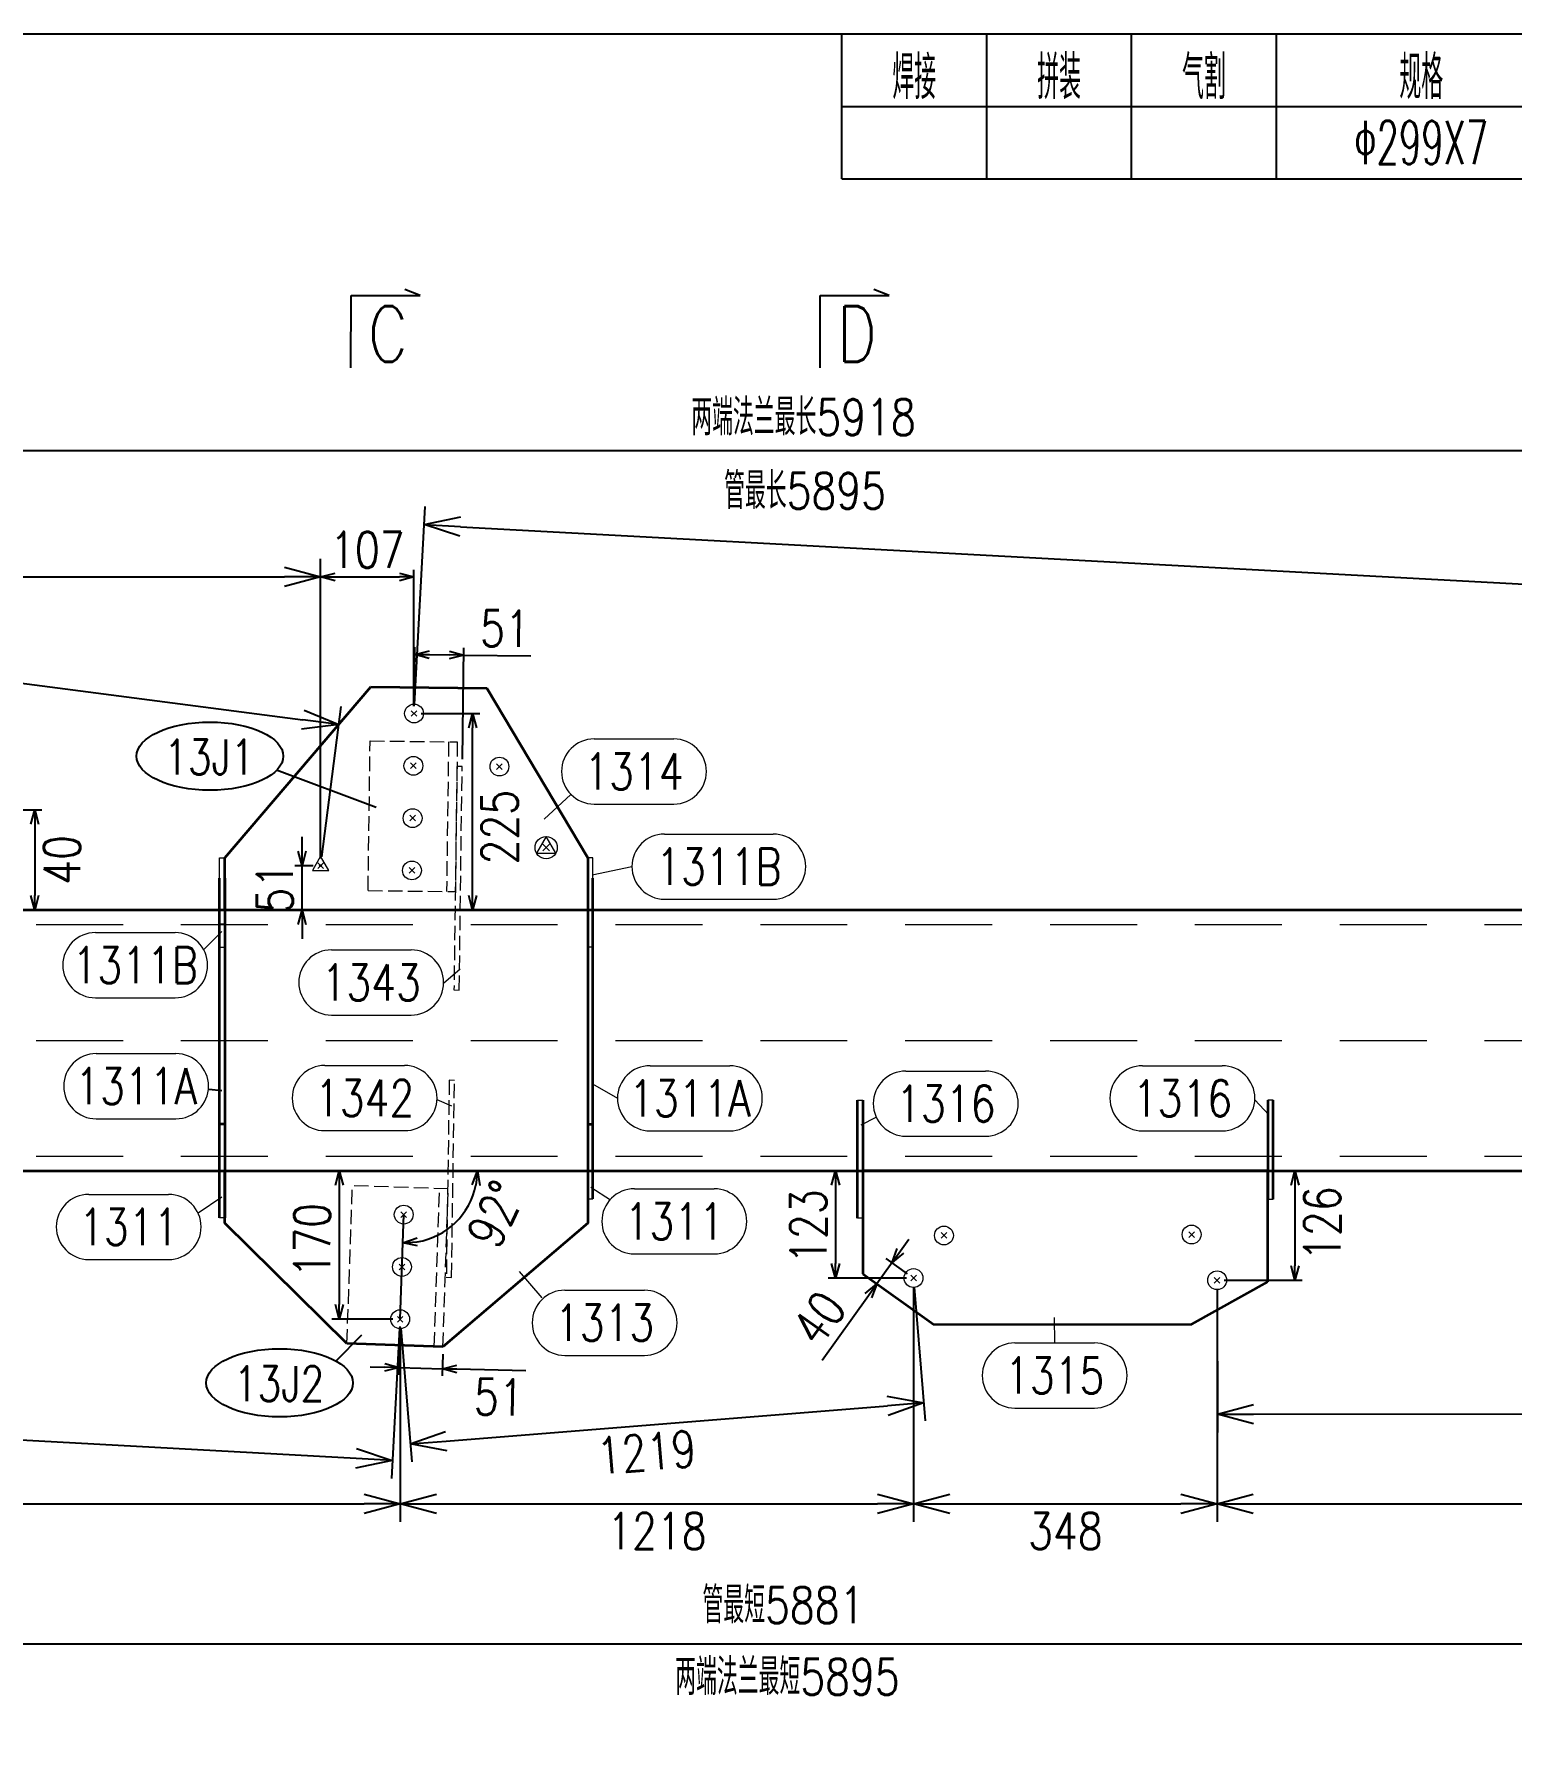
# Model space of a CAD drawing. Extents: x 154981 to 165753, y -86801 to -82885.
# Drawn here: x 156484.3 to 156586.3, y -83443.9 to -83326.7 of the extents above; entities that cross this region are included whole.
import ezdxf
from ezdxf.enums import TextEntityAlignment as Align

# ---------------------------------------------------------------- set-up
doc = ezdxf.new("R2010")
doc.units = 0
doc.header["$MEASUREMENT"] = 0
doc.linetypes.add('虚线', pattern=[2.75, 2, -0.75])
doc.linetypes.add('长虚线', pattern=[10, 6, -4])
doc.layers.get('0').update_dxf_attribs({"linetype": 'CONTINUOUS', "lineweight": 25})
doc.layers.get('Defpoints').update_dxf_attribs({"linetype": 'CONTINUOUS'})
doc.layers.add('4', color=7, linetype='CONTINUOUS', lineweight=25)
doc.layers.add('5', color=7, linetype='CONTINUOUS', lineweight=25)
doc.styles.add('DimFont', font='simplex.shx', dxfattribs={"width": 0.8, "bigfont": 'gbhzfs.shx'})
doc.styles.get("Standard").update_dxf_attribs({"font": 'simplex.shx', "width": 0.7, "height": 3, "bigfont": 'gbhzfs.shx'})
doc.dimstyles.new('DHDxfDimStyleOpen30', dxfattribs={"dimtxt": 2.5, "dimasz": 2.5, "dimexe": 1.25, "dimexo": 0.625, "dimtad": 2, "dimtxsty": 'DimFont', "dimblk": 'OPEN30', "dimblk1": 'OPEN30', "dimblk2": 'OPEN30', "dimcen": 2.5, "dimadec": 0, "dimazin": 0, "dimtfac": 1, "dimtmove": 0, "dimatfit": 3, "dimfxl": 0, "dimarcsym": 0})

# ---------------------------------------------------------------- blocks, each defined once
blk = doc.blocks.new('_OPEN30')
at = {"color": 0, "linetype": 'ByBlock', "lineweight": -2}
for p, q in [((-1, 0.268), (0, 0)), ((0, 0), (-1, -0.268)), ((0, 0), (-1, 0))]:
    blk.add_line(p, q, dxfattribs=at)
blk = doc.blocks.new('*D496')
at = {"layer": '5', "color": 3, "linetype": 'Continuous', "lineweight": -2}
for p, q in [((156509.61, -83415.91), (156509.54, -83419.26)), ((156512.56, -83417.82), (156512.53, -83419.33)), ((156508.55, -83418.74), (156507.55, -83418.72)), ((156509.55, -83418.76), (156512.54, -83418.83)), ((156513.54, -83418.85), (156518.3, -83418.96))]:
    blk.add_line(p, q, dxfattribs=at)
at = {"layer": 'Defpoints', "color": 0, "linetype": 'Continuous'}
for p in [(156509.63, -83415.41), (156512.57, -83417.32), (156512.54, -83418.83)]:
    blk.add_point(p, dxfattribs=at)
at = {"layer": '5', "color": 3, "linetype": 'Continuous', "lineweight": -2}
for p, rotation in [((156509.55, -83418.76), 358.7233722194662), ((156512.54, -83418.83), 178.7233722194662)]:
    blk.add_blockref('_OPEN30', p, dxfattribs=dict(at, rotation=rotation))
at = {"layer": '5', "color": 6, "linetype": 'Continuous', "lineweight": 18, "insert": (156516.44, -83420.79), "char_height": 2.5, "attachment_point": 5, "rotation": 358.7234, "line_spacing_factor": 0.6, "style": 'DimFont'}
blk.add_mtext('51', dxfattribs=at)
blk = doc.blocks.new('*D497')
at = {"layer": '5', "color": 3, "linetype": 'Continuous', "lineweight": -2}
for p, q in [((156510.59, -83373.09), (156510.64, -83369.01)), ((156513.92, -83376.75), (156514.03, -83369.06)), ((156511.64, -83369.52), (156513.02, -83369.54)), ((156514.02, -83369.56), (156518.65, -83369.62))]:
    blk.add_line(p, q, dxfattribs=at)
at = {"layer": 'Defpoints', "color": 0, "linetype": 'Continuous'}
for p in [(156514.02, -83369.56), (156510.58, -83373.59), (156513.92, -83377.25)]:
    blk.add_point(p, dxfattribs=at)
at = {"layer": '5', "color": 3, "linetype": 'Continuous', "lineweight": -2}
for p, rotation in [((156510.64, -83369.51), 179.2444010138974), ((156514.02, -83369.56), 359.2444010138975)]:
    blk.add_blockref('_OPEN30', p, dxfattribs=dict(at, rotation=rotation))
at = {"layer": '5', "color": 6, "linetype": 'Continuous', "lineweight": 18, "insert": (156516.86, -83367.72), "char_height": 2.5, "attachment_point": 5, "rotation": 359.2444, "line_spacing_factor": 0.6, "style": 'DimFont'}
blk.add_mtext('51', dxfattribs=at)
blk = doc.blocks.new('*D498')
at = {"layer": '5', "color": 3, "linetype": 'Continuous', "lineweight": -2}
for p, q in [((156566.02, -83413.35), (156566.02, -83429.41)), ((156649.66, -83413.18), (156649.66, -83429.41)), ((156568.52, -83428.16), (156647.16, -83428.16))]:
    blk.add_line(p, q, dxfattribs=at)
at = {"layer": 'Defpoints', "color": 0, "linetype": 'Continuous'}
for p in [(156649.66, -83412.56), (156566.02, -83412.72), (156649.66, -83428.16)]:
    blk.add_point(p, dxfattribs=at)
at = {"layer": '5', "color": 3, "linetype": 'Continuous', "lineweight": -2, "xscale": 2.5, "yscale": 2.5, "zscale": 2.5, "rotation": 180}
blk.add_blockref('_OPEN30', (156566.02, -83428.16), dxfattribs=at)
at = {"layer": '5', "color": 3, "linetype": 'Continuous', "lineweight": -2, "xscale": 2.5, "yscale": 2.5, "zscale": 2.5}
blk.add_blockref('_OPEN30', (156649.66, -83428.16), dxfattribs=at)
at = {"layer": '5', "color": 6, "linetype": 'Continuous', "lineweight": 18, "insert": (156610.04, -83430.04), "char_height": 2.5, "attachment_point": 5, "line_spacing_factor": 0.6, "style": 'DimFont'}
blk.add_mtext('2272', dxfattribs=at)
blk = doc.blocks.new('*D499')
at = {"layer": '5', "color": 3, "linetype": 'Continuous', "lineweight": -2}
for p, q in [((156545.07, -83413.2), (156545.07, -83429.41)), ((156566.02, -83413.35), (156566.02, -83429.41)), ((156547.57, -83428.16), (156563.52, -83428.16))]:
    blk.add_line(p, q, dxfattribs=at)
at = {"layer": 'Defpoints', "color": 0, "linetype": 'Continuous'}
for p in [(156545.07, -83412.57), (156566.02, -83412.72), (156566.02, -83428.16)]:
    blk.add_point(p, dxfattribs=at)
at = {"layer": '5', "color": 3, "linetype": 'Continuous', "lineweight": -2, "xscale": 2.5, "yscale": 2.5, "zscale": 2.5, "rotation": 180}
blk.add_blockref('_OPEN30', (156545.07, -83428.16), dxfattribs=at)
at = {"layer": '5', "color": 3, "linetype": 'Continuous', "lineweight": -2, "xscale": 2.5, "yscale": 2.5, "zscale": 2.5}
blk.add_blockref('_OPEN30', (156566.02, -83428.16), dxfattribs=at)
at = {"layer": '5', "color": 6, "linetype": 'Continuous', "lineweight": 18, "insert": (156555.55, -83430.04), "char_height": 2.5, "attachment_point": 5, "line_spacing_factor": 0.6, "style": 'DimFont'}
blk.add_mtext('348', dxfattribs=at)
blk = doc.blocks.new('*D500')
at = {"layer": '5', "color": 3, "linetype": 'Continuous', "lineweight": -2}
for p, q in [((156545.07, -83413.2), (156545.07, -83429.41)), ((156509.63, -83416.04), (156509.63, -83429.41)), ((156512.13, -83428.16), (156542.57, -83428.16))]:
    blk.add_line(p, q, dxfattribs=at)
at = {"layer": 'Defpoints', "color": 0, "linetype": 'Continuous'}
for p in [(156545.07, -83412.57), (156509.63, -83415.41), (156545.07, -83428.16)]:
    blk.add_point(p, dxfattribs=at)
at = {"layer": '5', "color": 3, "linetype": 'Continuous', "lineweight": -2, "xscale": 2.5, "yscale": 2.5, "zscale": 2.5, "rotation": 180}
blk.add_blockref('_OPEN30', (156509.63, -83428.16), dxfattribs=at)
at = {"layer": '5', "color": 3, "linetype": 'Continuous', "lineweight": -2, "xscale": 2.5, "yscale": 2.5, "zscale": 2.5}
blk.add_blockref('_OPEN30', (156545.07, -83428.16), dxfattribs=at)
at = {"layer": '5', "color": 6, "linetype": 'Continuous', "lineweight": 18, "insert": (156527.35, -83430.04), "char_height": 2.5, "attachment_point": 5, "line_spacing_factor": 0.6, "style": 'DimFont'}
blk.add_mtext('1218', dxfattribs=at)
blk = doc.blocks.new('*D501')
at = {"layer": '5', "color": 3, "linetype": 'Continuous', "lineweight": -2}
for p, q in [((156451.42, -83412.81), (156451.42, -83429.41)), ((156509.63, -83416.04), (156509.63, -83429.41)), ((156453.92, -83428.16), (156507.13, -83428.16))]:
    blk.add_line(p, q, dxfattribs=at)
at = {"layer": 'Defpoints', "color": 0, "linetype": 'Continuous'}
for p in [(156451.42, -83412.18), (156509.63, -83415.41), (156509.63, -83428.16)]:
    blk.add_point(p, dxfattribs=at)
at = {"layer": '5', "color": 3, "linetype": 'Continuous', "lineweight": -2, "xscale": 2.5, "yscale": 2.5, "zscale": 2.5, "rotation": 180}
blk.add_blockref('_OPEN30', (156451.42, -83428.16), dxfattribs=at)
at = {"layer": '5', "color": 3, "linetype": 'Continuous', "lineweight": -2, "xscale": 2.5, "yscale": 2.5, "zscale": 2.5}
blk.add_blockref('_OPEN30', (156509.63, -83428.16), dxfattribs=at)
at = {"layer": '5', "color": 6, "linetype": 'Continuous', "lineweight": 18, "insert": (156480.16, -83430.04), "char_height": 2.5, "attachment_point": 5, "line_spacing_factor": 0.6, "style": 'DimFont'}
blk.add_mtext('1132', dxfattribs=at)
blk = doc.blocks.new('*D504')
at = {"layer": '5', "color": 3, "linetype": 'Continuous', "lineweight": -2}
for p, q in [((156504.13, -83383.6), (156504.13, -83363.66)), ((156505.13, -83364.16), (156509.58, -83364.16)), ((156510.58, -83373.09), (156510.58, -83363.66))]:
    blk.add_line(p, q, dxfattribs=at)
at = {"layer": 'Defpoints', "color": 0, "linetype": 'Continuous'}
for p in [(156510.58, -83364.16), (156510.58, -83373.59), (156504.13, -83384.1)]:
    blk.add_point(p, dxfattribs=at)
at = {"layer": '5', "color": 3, "linetype": 'Continuous', "lineweight": -2, "rotation": 180}
blk.add_blockref('_OPEN30', (156504.13, -83364.16), dxfattribs=at)
at = {"layer": '5', "color": 3, "linetype": 'Continuous', "lineweight": -2}
blk.add_blockref('_OPEN30', (156510.58, -83364.16), dxfattribs=at)
at = {"layer": '5', "color": 6, "linetype": 'Continuous', "lineweight": 18, "insert": (156507.36, -83362.29), "char_height": 2.5, "attachment_point": 5, "line_spacing_factor": 0.6, "style": 'DimFont'}
blk.add_mtext('107', dxfattribs=at)
blk = doc.blocks.new('*D505')
at = {"layer": '5', "color": 3, "linetype": 'Continuous', "lineweight": -2}
for p, q in [((156447.2, -83376.09), (156447.2, -83362.91)), ((156504.13, -83383.47), (156504.13, -83362.91)), ((156449.7, -83364.16), (156501.63, -83364.16))]:
    blk.add_line(p, q, dxfattribs=at)
at = {"layer": 'Defpoints', "color": 0, "linetype": 'Continuous'}
for p in [(156504.13, -83364.16), (156447.2, -83376.72), (156504.13, -83384.1)]:
    blk.add_point(p, dxfattribs=at)
at = {"layer": '5', "color": 3, "linetype": 'Continuous', "lineweight": -2, "xscale": 2.5, "yscale": 2.5, "zscale": 2.5, "rotation": 180}
blk.add_blockref('_OPEN30', (156447.2, -83364.16), dxfattribs=at)
at = {"layer": '5', "color": 3, "linetype": 'Continuous', "lineweight": -2, "xscale": 2.5, "yscale": 2.5, "zscale": 2.5}
blk.add_blockref('_OPEN30', (156504.13, -83364.16), dxfattribs=at)
at = {"layer": '5', "color": 6, "linetype": 'Continuous', "lineweight": 18, "insert": (156476.21, -83362.29), "char_height": 2.5, "attachment_point": 5, "line_spacing_factor": 0.6, "style": 'DimFont'}
blk.add_mtext('1110', dxfattribs=at)
blk = doc.blocks.new('*D507')
at = {"layer": '5', "color": 3, "linetype": 'Continuous', "lineweight": -2}
for p, q in [((156566.03, -83413.35), (156566.04, -83423.23)), ((156649.66, -83413.18), (156649.68, -83423.07)), ((156568.54, -83421.98), (156647.18, -83421.82))]:
    blk.add_line(p, q, dxfattribs=at)
at = {"layer": 'Defpoints', "color": 0, "linetype": 'Continuous'}
for p in [(156649.66, -83412.56), (156566.02, -83412.72), (156649.68, -83421.82)]:
    blk.add_point(p, dxfattribs=at)
at = {"layer": '5', "color": 3, "linetype": 'Continuous', "lineweight": -2, "xscale": 2.5, "yscale": 2.5, "zscale": 2.5}
for p, rotation in [((156566.04, -83421.98), 180.1145378778483), ((156649.68, -83421.82), 0.1145378778483386)]:
    blk.add_blockref('_OPEN30', p, dxfattribs=dict(at, rotation=rotation))
at = {"layer": '5', "color": 6, "linetype": 'Continuous', "lineweight": 18, "insert": (156608.55, -83423.77), "char_height": 2.5, "attachment_point": 5, "rotation": 0.1145, "line_spacing_factor": 0.6, "style": 'DimFont'}
blk.add_mtext('2272', dxfattribs=at)
blk = doc.blocks.new('*D508')
at = {"layer": '5', "color": 3, "linetype": 'Continuous', "lineweight": -2}
for p, q in [((156545.12, -83413.2), (156545.86, -83422.43)), ((156509.68, -83416.04), (156510.42, -83425.27)), ((156512.81, -83423.83), (156543.27, -83421.39))]:
    blk.add_line(p, q, dxfattribs=at)
at = {"layer": 'Defpoints', "color": 0, "linetype": 'Continuous'}
for p in [(156545.07, -83412.57), (156509.63, -83415.41), (156545.76, -83421.19)]:
    blk.add_point(p, dxfattribs=at)
at = {"layer": '5', "color": 3, "linetype": 'Continuous', "lineweight": -2, "xscale": 2.5, "yscale": 2.5, "zscale": 2.5}
for p, rotation in [((156545.76, -83421.19), 4.584959302158745), ((156510.32, -83424.03), 184.5849593021587)]:
    blk.add_blockref('_OPEN30', p, dxfattribs=dict(at, rotation=rotation))
at = {"layer": '5', "color": 6, "linetype": 'Continuous', "lineweight": 18, "insert": (156526.63, -83424.6), "char_height": 2.5, "attachment_point": 5, "rotation": 4.585, "line_spacing_factor": 0.6, "style": 'DimFont'}
blk.add_mtext('1219', dxfattribs=at)
blk = doc.blocks.new('*D509')
at = {"layer": '5', "color": 3, "linetype": 'Continuous', "lineweight": -2}
for p, q in [((156451.38, -83412.81), (156450.81, -83423.18)), ((156509.59, -83416.04), (156509.02, -83426.41)), ((156453.37, -83422.07), (156506.59, -83425.02))]:
    blk.add_line(p, q, dxfattribs=at)
at = {"layer": 'Defpoints', "color": 0, "linetype": 'Continuous'}
for p in [(156451.42, -83412.18), (156509.63, -83415.41), (156509.08, -83425.16)]:
    blk.add_point(p, dxfattribs=at)
at = {"layer": '5', "color": 3, "linetype": 'Continuous', "lineweight": -2, "xscale": 2.5, "yscale": 2.5, "zscale": 2.5}
for p, rotation in [((156450.88, -83421.93), 176.822769489192), ((156509.08, -83425.16), 356.822769489192)]:
    blk.add_blockref('_OPEN30', p, dxfattribs=dict(at, rotation=rotation))
at = {"layer": '5', "color": 6, "linetype": 'Continuous', "lineweight": 18, "insert": (156479.56, -83425.4), "char_height": 2.5, "attachment_point": 5, "rotation": 356.8228, "line_spacing_factor": 0.6, "style": 'DimFont'}
blk.add_mtext('1133', dxfattribs=at)
blk = doc.blocks.new('*D510')
at = {"layer": '5', "color": 3, "linetype": 'Continuous', "lineweight": -2}
for p, q in [((156447.28, -83376.1), (156448.62, -83365.72)), ((156450.94, -83367.28), (156502.91, -83374.02)), ((156504.21, -83383.48), (156505.55, -83373.1))]:
    blk.add_line(p, q, dxfattribs=at)
at = {"layer": 'Defpoints', "color": 0, "linetype": 'Continuous'}
for p in [(156505.39, -83374.34), (156447.2, -83376.72), (156504.13, -83384.1)]:
    blk.add_point(p, dxfattribs=at)
at = {"layer": '5', "color": 3, "linetype": 'Continuous', "lineweight": -2, "xscale": 2.5, "yscale": 2.5, "zscale": 2.5}
for p, rotation in [((156448.46, -83366.96), 172.614249046072), ((156505.39, -83374.34), 352.614249046072)]:
    blk.add_blockref('_OPEN30', p, dxfattribs=dict(at, rotation=rotation))
at = {"layer": '5', "color": 6, "linetype": 'Continuous', "lineweight": 18, "insert": (156476.03, -83368.64), "char_height": 2.5, "attachment_point": 5, "rotation": 352.6142, "line_spacing_factor": 0.6, "style": 'DimFont'}
blk.add_mtext('1117', dxfattribs=at)
blk = doc.blocks.new('*D512')
at = {"layer": '5', "color": 3, "linetype": 'Continuous', "lineweight": -2}
for p, q in [((156566.52, -83405.16), (156571.9, -83405.16)), ((156571.4, -83406.16), (156571.4, -83411.72)), ((156566.52, -83412.72), (156571.9, -83412.72))]:
    blk.add_line(p, q, dxfattribs=at)
at = {"layer": 'Defpoints', "color": 0, "linetype": 'Continuous'}
for p in [(156566.02, -83405.16), (156566.02, -83412.72), (156571.4, -83412.72)]:
    blk.add_point(p, dxfattribs=at)
at = {"layer": '5', "color": 3, "linetype": 'Continuous', "lineweight": -2}
for p, rotation in [((156571.4, -83405.16), 90), ((156571.4, -83412.72), 270)]:
    blk.add_blockref('_OPEN30', p, dxfattribs=dict(at, rotation=rotation))
at = {"layer": '5', "color": 6, "linetype": 'Continuous', "lineweight": 18, "insert": (156573.28, -83408.81), "char_height": 2.5, "attachment_point": 5, "rotation": 90, "line_spacing_factor": 0.6, "style": 'DimFont'}
blk.add_mtext('126', dxfattribs=at)
blk = doc.blocks.new('*D513')
at = {"layer": '5', "color": 3, "linetype": 'Continuous', "lineweight": -2}
for p, q in [((156544.57, -83405.16), (156539.18, -83405.16)), ((156539.68, -83406.16), (156539.68, -83411.57)), ((156544.57, -83412.57), (156539.18, -83412.57))]:
    blk.add_line(p, q, dxfattribs=at)
at = {"layer": 'Defpoints', "color": 0, "linetype": 'Continuous'}
for p in [(156545.07, -83405.16), (156539.68, -83412.57), (156545.07, -83412.57)]:
    blk.add_point(p, dxfattribs=at)
at = {"layer": '5', "color": 3, "linetype": 'Continuous', "lineweight": -2}
for p, rotation in [((156539.68, -83405.16), 90), ((156539.68, -83412.57), 270)]:
    blk.add_blockref('_OPEN30', p, dxfattribs=dict(at, rotation=rotation))
at = {"layer": '5', "color": 6, "linetype": 'Continuous', "lineweight": 18, "insert": (156537.8, -83409.02), "char_height": 2.5, "attachment_point": 5, "rotation": 90, "line_spacing_factor": 0.6, "style": 'DimFont'}
blk.add_mtext('123', dxfattribs=at)
blk = doc.blocks.new('*D514')
at = {"layer": '5', "color": 3, "linetype": 'Continuous', "lineweight": -2}
for p, q in [((156509.13, -83405.16), (156504.92, -83405.16)), ((156505.42, -83406.16), (156505.42, -83414.41)), ((156509.13, -83415.41), (156504.92, -83415.41))]:
    blk.add_line(p, q, dxfattribs=at)
at = {"layer": 'Defpoints', "color": 0, "linetype": 'Continuous'}
for p in [(156509.63, -83405.16), (156505.42, -83415.41), (156509.63, -83415.41)]:
    blk.add_point(p, dxfattribs=at)
at = {"layer": '5', "color": 3, "linetype": 'Continuous', "lineweight": -2}
for p, rotation in [((156505.42, -83405.16), 90), ((156505.42, -83415.41), 270)]:
    blk.add_blockref('_OPEN30', p, dxfattribs=dict(at, rotation=rotation))
at = {"layer": '5', "color": 6, "linetype": 'Continuous', "lineweight": 18, "insert": (156503.55, -83409.96), "char_height": 2.5, "attachment_point": 5, "rotation": 90, "line_spacing_factor": 0.6, "style": 'DimFont'}
blk.add_mtext('170', dxfattribs=at)
blk = doc.blocks.new('*D517')
at = {"layer": '5', "color": 3, "linetype": 'Continuous', "lineweight": -2}
for p, q in [((156511.08, -83373.59), (156515.13, -83373.59)), ((156514.63, -83386.16), (156514.63, -83374.59)), ((156511.08, -83387.16), (156515.13, -83387.16))]:
    blk.add_line(p, q, dxfattribs=at)
at = {"layer": 'Defpoints', "color": 0, "linetype": 'Continuous'}
for p in [(156510.58, -83373.59), (156514.63, -83373.59), (156510.58, -83387.16)]:
    blk.add_point(p, dxfattribs=at)
at = {"layer": '5', "color": 3, "linetype": 'Continuous', "lineweight": -2}
for p, rotation in [((156514.63, -83373.59), 90), ((156514.63, -83387.16), 270)]:
    blk.add_blockref('_OPEN30', p, dxfattribs=dict(at, rotation=rotation))
at = {"layer": '5', "color": 6, "linetype": 'Continuous', "lineweight": 18, "insert": (156516.5, -83381.44), "char_height": 2.5, "attachment_point": 5, "rotation": 90, "line_spacing_factor": 0.6, "style": 'DimFont'}
blk.add_mtext('225', dxfattribs=at)
blk = doc.blocks.new('*D518')
at = {"layer": '5', "color": 3, "linetype": 'Continuous', "lineweight": -2}
for p, q in [((156502.85, -83383.1), (156502.85, -83382.1)), ((156503.63, -83384.1), (156502.35, -83384.1)), ((156502.85, -83387.16), (156502.85, -83384.1)), ((156503.63, -83387.16), (156502.35, -83387.16)), ((156502.85, -83388.16), (156502.85, -83389.16))]:
    blk.add_line(p, q, dxfattribs=at)
at = {"layer": 'Defpoints', "color": 0, "linetype": 'Continuous'}
for p in [(156502.85, -83384.1), (156504.13, -83384.1), (156504.13, -83387.16)]:
    blk.add_point(p, dxfattribs=at)
at = {"layer": '5', "color": 3, "linetype": 'Continuous', "lineweight": -2}
for p, rotation in [((156502.85, -83384.1), 270), ((156502.85, -83387.16), 90)]:
    blk.add_blockref('_OPEN30', p, dxfattribs=dict(at, rotation=rotation))
at = {"layer": '5', "color": 6, "linetype": 'Continuous', "lineweight": 18, "insert": (156500.97, -83385.63), "char_height": 2.5, "attachment_point": 5, "rotation": 90, "line_spacing_factor": 0.6, "style": 'DimFont'}
blk.add_mtext('51', dxfattribs=at)
blk = doc.blocks.new('*D522')
at = {"layer": '5', "color": 3, "linetype": 'Continuous', "lineweight": -2}
for p, q in [((156510.62, -83372.97), (156511.36, -83359.3)), ((156513.79, -83360.69), (156659.25, -83368.55)), ((156661.07, -83381.11), (156661.81, -83367.44))]:
    blk.add_line(p, q, dxfattribs=at)
at = {"layer": 'Defpoints', "color": 0, "linetype": 'Continuous'}
for p in [(156661.75, -83368.69), (156510.58, -83373.59), (156661.04, -83381.73)]:
    blk.add_point(p, dxfattribs=at)
at = {"layer": '5', "color": 3, "linetype": 'Continuous', "lineweight": -2, "xscale": 2.5, "yscale": 2.5, "zscale": 2.5}
for p, rotation in [((156511.29, -83360.55), 176.9034294961255), ((156661.75, -83368.69), 356.9034294961255)]:
    blk.add_blockref('_OPEN30', p, dxfattribs=dict(at, rotation=rotation))
at = {"layer": '5', "color": 6, "linetype": 'Continuous', "lineweight": 18, "insert": (156591.16, -83362.99), "char_height": 2.5, "attachment_point": 5, "rotation": 356.9034, "line_spacing_factor": 0.6, "style": 'DimFont'}
blk.add_mtext('4010', dxfattribs=at)
blk = doc.blocks.new('板孔21.5')
at = {"layer": '5', "color": 7, "linetype": 'Continuous', "lineweight": 13}
for p, q in [((-0.3, -0.3), (0.3, 0.3)), ((0.3, -0.3), (-0.3, 0.3))]:
    blk.add_line(p, q, dxfattribs=at)
blk.add_circle((0, 0), 1, dxfattribs=at)
blk = doc.blocks.new('板孔17.5')
at = {"layer": '5', "color": 7, "linetype": 'Continuous', "lineweight": 13}
for p, q in [((0, 1), (-0.866, -0.5)), ((-0.3, -0.3), (0.3, 0.3)), ((0.3, -0.3), (-0.3, 0.3)), ((0.866, -0.5), (0, 1)), ((-0.866, -0.5), (0.866, -0.5))]:
    blk.add_line(p, q, dxfattribs=at)
at = {"layer": '5', "color": 7, "linetype": 'Continuous', "lineweight": 0}
blk.add_circle((0, 0), 0.1, dxfattribs=at)
blk = doc.blocks.new('*D554')
at = {"layer": '5', "color": 3, "linetype": 'Continuous', "lineweight": -2}
for p, q in [((156413.89, -83383.2), (156413.89, -83354.18)), ((156661.04, -83381.11), (156661.04, -83354.18)), ((156416.39, -83355.43), (156658.54, -83355.43))]:
    blk.add_line(p, q, dxfattribs=at)
at = {"layer": 'Defpoints', "color": 0, "linetype": 'Continuous'}
for p in [(156661.04, -83355.43), (156661.04, -83381.73), (156413.89, -83383.82)]:
    blk.add_point(p, dxfattribs=at)
at = {"layer": '5', "color": 3, "linetype": 'Continuous', "lineweight": -2, "xscale": 2.5, "yscale": 2.5, "zscale": 2.5, "rotation": 180}
blk.add_blockref('_OPEN30', (156413.89, -83355.43), dxfattribs=at)
at = {"layer": '5', "color": 3, "linetype": 'Continuous', "lineweight": -2, "xscale": 2.5, "yscale": 2.5, "zscale": 2.5}
blk.add_blockref('_OPEN30', (156661.04, -83355.43), dxfattribs=at)
at = {"layer": '5', "color": 6, "linetype": 'Continuous', "lineweight": 18, "insert": (156537.47, -83353.13), "char_height": 2.5, "attachment_point": 5, "style": 'DimFont'}
blk.add_mtext('两端法兰最长5918', dxfattribs=at)
blk = doc.blocks.new('*D555')
at = {"layer": '5', "color": 3, "linetype": 'Continuous', "lineweight": -2}
for p, q in [((156413.89, -83409.13), (156413.89, -83439.07)), ((156659.64, -83411.22), (156659.64, -83439.07)), ((156416.39, -83437.82), (156657.14, -83437.82))]:
    blk.add_line(p, q, dxfattribs=at)
at = {"layer": 'Defpoints', "color": 0, "linetype": 'Continuous'}
for p in [(156413.89, -83408.5), (156659.64, -83410.59), (156659.64, -83437.82)]:
    blk.add_point(p, dxfattribs=at)
at = {"layer": '5', "color": 3, "linetype": 'Continuous', "lineweight": -2, "xscale": 2.5, "yscale": 2.5, "zscale": 2.5, "rotation": 180}
blk.add_blockref('_OPEN30', (156413.89, -83437.82), dxfattribs=at)
at = {"layer": '5', "color": 3, "linetype": 'Continuous', "lineweight": -2, "xscale": 2.5, "yscale": 2.5, "zscale": 2.5}
blk.add_blockref('_OPEN30', (156659.64, -83437.82), dxfattribs=at)
at = {"layer": '5', "color": 6, "linetype": 'Continuous', "lineweight": 18, "insert": (156536.36, -83440.11), "char_height": 2.5, "attachment_point": 5, "style": 'DimFont'}
blk.add_mtext('两端法兰最短5895', dxfattribs=at)
blk = doc.blocks.new('*D561')
at = {"layer": '5', "color": 3, "linetype": 'Continuous', "lineweight": -2}
for p, q in [((156544.16, -83410.7), (156544.74, -83409.88)), ((156543.58, -83411.51), (156542.53, -83412.98)), ((156544.66, -83412.28), (156543.17, -83411.22)), ((156543.61, -83413.75), (156542.12, -83412.69)), ((156541.95, -83413.79), (156538.76, -83418.26))]:
    blk.add_line(p, q, dxfattribs=at)
at = {"layer": 'Defpoints', "color": 0, "linetype": 'Continuous'}
for p in [(156545.07, -83412.57), (156542.53, -83412.98), (156544.02, -83414.04)]:
    blk.add_point(p, dxfattribs=at)
at = {"layer": '5', "color": 3, "linetype": 'Continuous', "lineweight": -2}
for p, rotation in [((156543.58, -83411.51), 234.4660837075225), ((156542.53, -83412.98), 54.46608370752246)]:
    blk.add_blockref('_OPEN30', p, dxfattribs=dict(at, rotation=rotation))
at = {"layer": '5', "color": 6, "linetype": 'Continuous', "lineweight": 18, "insert": (156538.54, -83415.34), "char_height": 2.5, "attachment_point": 5, "rotation": 54.4661, "style": 'DimFont'}
blk.add_mtext('40', dxfattribs=at)
blk = doc.blocks.new('*D566')
at = {"layer": '5', "color": 3, "linetype": 'Continuous', "lineweight": -2}
for p, q in [((156481.15, -83380.24), (156484.9, -83380.24)), ((156484.4, -83381.24), (156484.4, -83386.16)), ((156483.3, -83387.16), (156484.9, -83387.16))]:
    blk.add_line(p, q, dxfattribs=at)
at = {"layer": 'Defpoints', "color": 0, "linetype": 'Continuous'}
for p in [(156480.65, -83380.24), (156482.8, -83387.16), (156484.4, -83387.16)]:
    blk.add_point(p, dxfattribs=at)
at = {"layer": '5', "color": 3, "linetype": 'Continuous', "lineweight": -2}
for p, rotation in [((156484.4, -83380.24), 90), ((156484.4, -83387.16), 270)]:
    blk.add_blockref('_OPEN30', p, dxfattribs=dict(at, rotation=rotation))
at = {"layer": '5', "color": 6, "linetype": 'Continuous', "lineweight": 18, "insert": (156486.28, -83383.7), "char_height": 2.5, "attachment_point": 5, "rotation": 90, "style": 'DimFont'}
blk.add_mtext('40', dxfattribs=at)
blk = doc.blocks.new('板孔25.5')
at = {"layer": '5', "color": 7, "linetype": 'Continuous', "lineweight": 13}
for p, q in [((0, 1), (-0.866, -0.5)), ((-0.3, -0.3), (0.3, 0.3)), ((0.3, -0.3), (-0.3, 0.3)), ((0.866, -0.5), (0, 1)), ((-0.866, -0.5), (0.866, -0.5))]:
    blk.add_line(p, q, dxfattribs=at)
blk.add_circle((0, 0), 1, dxfattribs=at)
blk = doc.blocks.new('*D852')
at = {"layer": '5', "color": 3, "linetype": 'Continuous', "lineweight": -2}
blk.add_arc((156509.98, -83405.16), 4.98, 279.558, 348.4778, dxfattribs=at)
at = {"layer": 'Defpoints', "color": 0, "linetype": 'Continuous'}
for p in [(156497.53, -83405.16), (156522.58, -83405.16), (156509.87, -83408.19), (156512.37, -83409.53), (156509.63, -83415.41)]:
    blk.add_point(p, dxfattribs=at)
at = {"layer": '5', "color": 3, "linetype": 'Continuous', "lineweight": -2}
for p, rotation in [((156514.96, -83405.16), 84.23892355560349), ((156509.81, -83410.14), 183.7969709260682)]:
    blk.add_blockref('_OPEN30', p, dxfattribs=dict(at, rotation=rotation))
at = {"layer": '5', "color": 6, "linetype": 'Continuous', "lineweight": 18, "insert": (156516.22, -83408.16), "char_height": 2.5, "attachment_point": 5, "rotation": 64.3296, "style": 'DimFont'}
blk.add_mtext('92°', dxfattribs=at)
blk = doc.blocks.new('CTDHK')
at = {"color": 0, "linetype": 'Continuous'}
blk.add_line((0, 210), (297, 210), dxfattribs=at)

msp = doc.modelspace()

# ---------------------------------------------------------------- linework, layer by layer
at = {"color": 3, "linetype": 'Continuous'}
for p, q in [((156506.2298, -83349.71429), (156506.23209, -83344.73299)), ((156506.23209, -83344.73299), (156511.01129, -83344.73299)), ((156511.01129, -83344.73299), (156509.95676, -83344.31448)), ((156538.61064, -83349.71429), (156538.61064, -83344.73299)), ((156538.61064, -83344.73299), (156543.38984, -83344.73299)), ((156543.38984, -83344.73299), (156542.33531, -83344.31448)), ((156501.08385, -83377.47316), (156507.97405, -83380.05137)), ((156496.41056, -83399.53473), (156497.31774, -83399.6225)), ((156509.62541, -83415.41447), (156509.87301, -83408.19463)), ((156506.95055, -83416.50676), (156505.18296, -83418.31387))]:
    msp.add_line(p, q, dxfattribs=at)
for centre in [(156496.48919, -83376.53663), (156501.30184, -83419.80898)]:
    msp.add_ellipse(centre, major_axis=(-5.06423, 0), ratio=0.465595314, dxfattribs=at)
at = {"layer": '4', "color": 1, "linetype": 'Continuous', "lineweight": 25}
for p, q in [((156540.11666, -83336.66733), (156540.11666, -83326.66733)), ((156550.11666, -83336.66733), (156550.11666, -83326.66733)), ((156560.11666, -83336.66733), (156560.11666, -83326.66733)), ((156570.11666, -83336.66733), (156570.11666, -83326.66733)), ((156540.11666, -83331.66733), (156687.11666, -83331.66733)), ((156540.11666, -83336.66733), (156687.11666, -83336.66733))]:
    msp.add_line(p, q, dxfattribs=at)
at = {"layer": '4', "color": 1, "linetype": 'Continuous', "lineweight": 18}
msp.add_lwpolyline([(156390.11666, -83326.66733), (156390.11666, -83536.66733), (156687.11666, -83536.66733), (156687.11666, -83326.66733)], close=True, dxfattribs=at)
at = {"layer": '5', "color": 7, "linetype": 'Continuous', "lineweight": 35}
for p, q in [((156497.5255, -83383.54953), (156507.59736, -83371.74543)), ((156507.59736, -83371.74543), (156515.60957, -83371.85108)), ((156515.60957, -83371.85108), (156522.57528, -83383.54953)), ((156497.5255, -83387.16157), (156497.5255, -83383.54953)), ((156522.57528, -83383.54953), (156522.57528, -83387.16157)), ((156497.1643, -83401.94682), (156497.1643, -83384.95468)), ((156497.5255, -83384.95468), (156497.5255, -83401.94682)), ((156522.57528, -83384.95468), (156522.57528, -83401.94682)), ((156522.93648, -83401.94682), (156522.93648, -83384.95468)), ((156660.29429, -83387.16157), (156414.49372, -83387.16157)), ((156522.57528, -83387.16157), (156497.5255, -83387.16157)), ((156497.1643, -83408.42319), (156497.1643, -83400.29935)), ((156497.5255, -83400.29935), (156497.5255, -83408.42319)), ((156522.57528, -83400.29935), (156522.57528, -83407.09474)), ((156522.93648, -83407.09474), (156522.93648, -83400.29935)), ((156541.20659, -83408.43763), (156541.20659, -83400.29935)), ((156541.56779, -83400.29935), (156541.56779, -83408.43763)), ((156569.53233, -83400.29935), (156569.53233, -83407.11539)), ((156569.89354, -83407.11539), (156569.89354, -83400.29935)), ((156497.5255, -83401.94682), (156497.1643, -83401.94682)), ((156522.57528, -83401.94682), (156522.93648, -83401.94682)), ((156414.49372, -83405.16157), (156659.4208, -83405.16157)), ((156497.5255, -83408.77361), (156497.5255, -83405.16157)), ((156497.5255, -83405.16157), (156522.57528, -83405.16157)), ((156522.57528, -83405.16157), (156522.57528, -83408.77361)), ((156541.56779, -83405.16157), (156541.56779, -83412.29258)), ((156569.53233, -83405.16157), (156541.56779, -83405.16157)), ((156569.53233, -83412.8349), (156569.53233, -83405.16157)), ((156505.95359, -83417.09563), (156497.5255, -83408.77361)), ((156522.57528, -83408.77361), (156512.57178, -83417.32259)), ((156564.27455, -83415.76695), (156569.53233, -83412.8349)), ((156546.46674, -83415.79135), (156564.27455, -83415.76695)), ((156512.57178, -83417.32259), (156505.95359, -83417.09563))]:
    msp.add_line(p, q, dxfattribs=at)
at = {"layer": '5', "color": 2, "linetype": '虚线', "lineweight": 18, "ltscale": 0.5}
for p, q in [((156507.41188, -83385.81101), (156507.54815, -83375.47712)), ((156507.54815, -83375.47712), (156513.56769, -83375.5565)), ((156512.96715, -83375.54858), (156512.83088, -83385.88247)), ((156513.56769, -83375.5565), (156513.43143, -83385.89039)), ((156513.54546, -83377.24275), (156513.34186, -83392.68047)), ((156513.70303, -83392.68524), (156513.90663, -83377.24751)), ((156507.41188, -83385.81101), (156513.43143, -83385.89039)), ((156513.01273, -83398.91907), (156512.80985, -83412.51632)), ((156513.17096, -83412.52437), (156513.37385, -83398.92711)), ((156505.95359, -83417.09563), (156506.32759, -83406.19003)), ((156512.94577, -83406.41699), (156506.32759, -83406.19003)), ((156511.97453, -83417.30211), (156512.34852, -83406.39651)), ((156512.57178, -83417.32259), (156512.94577, -83406.41699))]:
    msp.add_line(p, q, dxfattribs=at)
at = {"layer": '5', "color": 3, "linetype": 'Continuous', "lineweight": 18}
for p, q in [((156523.01511, -83375.34527), (156528.51511, -83375.34527)), ((156519.5627, -83380.87714), (156521.41661, -83379.18315)), ((156523.01511, -83379.84527), (156528.51511, -83379.84527)), ((156527.87766, -83381.91157), (156535.37766, -83381.91157)), ((156522.87688, -83384.71939), (156525.62766, -83384.16157)), ((156527.87766, -83386.41157), (156535.37766, -83386.41157)), ((156488.58494, -83388.72217), (156494.08494, -83388.72217)), ((156497.32446, -83388.64929), (156496.02271, -83389.93972)), ((156504.87766, -83389.91157), (156510.37766, -83389.91157)), ((156513.75762, -83391.24264), (156512.6267, -83392.2275)), ((156488.58494, -83393.22217), (156494.08494, -83393.22217)), ((156504.87766, -83394.41157), (156510.37766, -83394.41157)), ((156488.64653, -83397.07699), (156494.14653, -83397.07699)), ((156504.42154, -83397.89593), (156509.92154, -83397.89593)), ((156526.87766, -83397.91157), (156532.37766, -83397.91157)), ((156544.53963, -83398.27878), (156550.03963, -83398.27878)), ((156560.87766, -83397.91157), (156566.37766, -83397.91157)), ((156522.90958, -83399.16193), (156524.62766, -83400.16157)), ((156513.19782, -83400.69755), (156512.16878, -83400.25729)), ((156569.58525, -83401.29795), (156568.62464, -83400.27817)), ((156488.64653, -83401.57699), (156494.14653, -83401.57699)), ((156542.45684, -83401.48043), (156541.42897, -83402.02159)), ((156504.42154, -83402.39593), (156509.92154, -83402.39593)), ((156526.87766, -83402.41157), (156532.37766, -83402.41157)), ((156544.53963, -83402.77878), (156550.03963, -83402.77878)), ((156560.87766, -83402.41157), (156566.37766, -83402.41157)), ((156488.13688, -83406.79305), (156493.63688, -83406.79305)), ((156522.79135, -83406.29662), (156524.14091, -83407.18323)), ((156525.79933, -83406.40665), (156531.29933, -83406.40665)), ((156497.31856, -83406.99098), (156495.67832, -83408.09303)), ((156488.13688, -83411.29305), (156493.63688, -83411.29305)), ((156525.79933, -83410.90665), (156531.29933, -83410.90665)), ((156517.8509, -83412.13137), (156519.40225, -83413.9347)), ((156520.98851, -83413.4104), (156526.48851, -83413.4104)), ((156554.78575, -83415.30146), (156554.80862, -83417.05172)), ((156552.05862, -83417.05172), (156557.55862, -83417.05172)), ((156520.98851, -83417.9104), (156526.48851, -83417.9104)), ((156552.05862, -83421.55172), (156557.55862, -83421.55172))]:
    msp.add_line(p, q, dxfattribs=at)
at = {"layer": '5', "color": 7, "linetype": '虚线', "lineweight": 18}
for p, q in [((156513.90663, -83377.24751), (156513.54546, -83377.24275)), ((156497.1643, -83383.56113), (156497.5255, -83383.56113)), ((156497.1643, -83388.14274), (156497.1643, -83383.56113)), ((156497.5255, -83383.56113), (156497.5255, -83388.14274)), ((156522.57528, -83383.56113), (156522.57528, -83388.14274)), ((156522.93648, -83383.56113), (156522.57528, -83383.56113)), ((156522.93648, -83388.14274), (156522.93648, -83383.56113)), ((156497.5255, -83388.14274), (156497.1643, -83388.14274)), ((156497.1643, -83389.71759), (156497.5255, -83389.71759)), ((156522.93648, -83389.71759), (156522.57528, -83389.71759)), ((156513.34186, -83392.68047), (156513.70303, -83392.68524)), ((156513.37385, -83398.92711), (156513.01273, -83398.91907)), ((156541.20659, -83400.29935), (156541.56779, -83400.29935)), ((156569.89354, -83400.29935), (156569.53233, -83400.29935)), ((156522.57528, -83407.09474), (156522.93648, -83407.09474)), ((156569.53233, -83407.11539), (156569.89354, -83407.11539)), ((156497.5255, -83408.42319), (156497.1643, -83408.42319)), ((156541.56779, -83408.43763), (156541.20659, -83408.43763)), ((156512.80985, -83412.51632), (156513.17096, -83412.52437))]:
    msp.add_line(p, q, dxfattribs=at)
at = {"layer": '5', "color": 7, "linetype": '长虚线', "lineweight": 18}
for p, q in [((156414.49372, -83388.16157), (156660.29429, -83388.16157)), ((156414.49372, -83404.16157), (156659.4208, -83404.16157))]:
    msp.add_line(p, q, dxfattribs=at)
at = {"layer": '5', "color": 56, "linetype": '长虚线', "lineweight": 18}
msp.add_line((156414.49372, -83396.16157), (156660.29429, -83396.16157), dxfattribs=at)
at = {"layer": '5', "color": 4, "linetype": 'Continuous', "lineweight": 35}
msp.add_line((156541.56779, -83412.29258), (156546.46674, -83415.79135), dxfattribs=at)
at = {"layer": '5', "color": 3, "linetype": 'Continuous', "lineweight": 18}
for centre, start, end in [((156523.01511, -83377.59527), 90, 270), ((156528.51511, -83377.59527), 270, 90), ((156527.87766, -83384.16157), 90, 270), ((156535.37766, -83384.16157), 270, 90), ((156488.58494, -83390.97217), 90, 270), ((156494.08494, -83390.97217), 270, 90), ((156504.87766, -83392.16157), 90, 270), ((156510.37766, -83392.16157), 270, 90), ((156488.64653, -83399.32699), 90, 270), ((156494.14653, -83399.32699), 270, 90), ((156504.42154, -83400.14593), 90, 270), ((156509.92154, -83400.14593), 270, 90), ((156526.87766, -83400.16157), 90, 270), ((156532.37766, -83400.16157), 270, 90), ((156544.53963, -83400.52878), 90, 270), ((156550.03963, -83400.52878), 270, 90), ((156560.87766, -83400.16157), 90, 270), ((156566.37766, -83400.16157), 270, 90), ((156488.13688, -83409.04305), 90, 270), ((156493.63688, -83409.04305), 270, 90), ((156525.79933, -83408.65665), 90, 270), ((156531.29933, -83408.65665), 270, 90), ((156520.98851, -83415.6604), 90, 270), ((156526.48851, -83415.6604), 270, 90), ((156552.05862, -83419.30172), 90, 270), ((156557.55862, -83419.30172), 270, 90)]:
    msp.add_arc(centre, 2.25, start, end, dxfattribs=at)

# ---------------------------------------------------------------- block references
at = {"color": 2, "linetype": 'Continuous'}
msp.add_blockref('CTDHK', (156390.11666, -83536.66733), dxfattribs=at)
at = {"layer": '5', "color": 7, "linetype": 'Continuous', "lineweight": 35}
for name, p, xscale, yscale, zscale in [('板孔21.5', (156510.58332, -83373.59098), 0.6499999999941792, 0.6499999999941792, 0.65), ('板孔21.5', (156510.53569, -83377.20271), 0.6499999999941792, 0.6499999999941792, 0.65), ('板孔21.5', (156516.47801, -83377.25613), 0.6499999999941792, 0.6499999999941792, 0.65), ('板孔21.5', (156510.48807, -83380.81443), 0.6499999999941792, 0.6499999999941792, 0.65), ('板孔25.5', (156519.70346, -83382.85224), 0.768000000010943, 0.7679999999963911, 0.768), ('板孔17.5', (156504.12876, -83384.09603), 0.6499999999941792, 0.6499999999941792, 0.65), ('板孔21.5', (156510.44044, -83384.42616), 0.6499999999941792, 0.6499999999941792, 0.65), ('板孔21.5', (156509.87301, -83408.19463), 0.6499999999941792, 0.6499999999941792, 0.65), ('板孔21.5', (156547.16616, -83409.6329), 0.6499999999941792, 0.6499999999941792, 0.65), ('板孔21.5', (156564.2646, -83409.56892), 0.6499999999941792, 0.6499999999941792, 0.65), ('板孔21.5', (156509.74921, -83411.80455), 0.6499999999941792, 0.6499999999941792, 0.65), ('板孔21.5', (156545.0669, -83412.57228), 0.6499999999941792, 0.6499999999941792, 0.65), ('板孔21.5', (156566.02382, -83412.72359), 0.6499999999941792, 0.6499999999941792, 0.65), ('板孔21.5', (156509.62541, -83415.41447), 0.6499999999941792, 0.6499999999941792, 0.65)]:
    msp.add_blockref(name, p, dxfattribs=dict(at, xscale=xscale, yscale=yscale, zscale=zscale))

# ---------------------------------------------------------------- texts
at = {"layer": '4', "color": 1, "linetype": 'Continuous', "lineweight": 25}
for s, width, p in [('焊接', 0.7, (156545.11666, -83329.66733)), ('拼装', 0.7, (156555.11666, -83329.66733)), ('气割', 0.7, (156565.11666, -83329.66733)), ('规格', 0.7, (156580.11666, -83329.66733)), ('Φ299X7', 0.6, (156580.11666, -83334.16733))]:
    msp.add_text(s, height=3, dxfattribs=dict(at, width=width)).set_placement(p, align=Align.MIDDLE_CENTER)
at = {"layer": '5', "color": 2, "linetype": 'Continuous', "lineweight": 18, "width": 0.8}
for s, p in [('C', (156508.7766, -83345.45794)), ('D', (156541.15515, -83345.45794))]:
    msp.add_text(s, height=3.84912, dxfattribs=at).set_placement(p, align=Align.TOP_CENTER)
at = {"layer": '5', "color": 6, "linetype": 'Continuous', "lineweight": 18, "width": 0.8}
for s, p in [('管最长5895', (156537.57578, -83358.21278)), ('1314', (156525.76511, -83377.59527)), ('1311B', (156531.62766, -83384.16157)), ('1311B', (156491.33494, -83390.97217)), ('1343', (156507.62766, -83392.16157)), ('1311A', (156491.39653, -83399.32699)), ('1342', (156507.17154, -83400.14593)), ('1311A', (156529.62766, -83400.16157)), ('1316', (156547.28963, -83400.52878)), ('1316', (156563.62766, -83400.16157)), ('1311', (156490.88688, -83409.04305)), ('1311', (156528.54933, -83408.65665)), ('1313', (156523.73851, -83415.6604)), ('1315', (156554.80862, -83419.30172)), ('管最短5881', (156536.08293, -83435.16056))]:
    msp.add_text(s, height=2.5, dxfattribs=at).set_placement(p, align=Align.MIDDLE_CENTER)
at = {"layer": '5', "color": 2, "linetype": 'Continuous', "lineweight": 18, "width": 0.8}
for s, p in [('13J1', (156496.4498, -83376.59265)), ('13J2', (156501.26246, -83419.865))]:
    msp.add_text(s, height=2.4, dxfattribs=at).set_placement(p, align=Align.MIDDLE_CENTER)

# ---------------------------------------------------------------- dimensions: what is measured, and where the dimension line sits
at = {"layer": '5', "color": 3, "linetype": 'Continuous', "lineweight": 18}
dim = msp.add_linear_dim(base=(156661.04002, -83355.4309), p1=(156413.89172, -83383.82044), p2=(156661.04002, -83381.73039), text='两端法兰最长5918', dimstyle='DHDxfDimStyleOpen30', override={"dimclrd": 3, "dimclre": 3, "dimclrt": 6}, dxfattribs=at)
dim.commit()
dim.dimension.update_dxf_attribs({"geometry": '*D554', "text_midpoint": (156537.46587, -83353.13484)})
for base, p1, p2, angle, text, override, picture, middle, dimtype in [((156661.74551, -83368.6895), (156510.58332, -83373.59098), (156661.04002, -83381.73039), 356.9034295, '4010', {"dimtxt": 2.5, "dimclrd": 3, "dimclre": 3, "dimclrt": 6}, '*D522', (156591.06263, -83364.8657), 161), ((156505.39358, -83374.33841), (156447.19858, -83376.71648), (156504.12876, -83384.09603), 352.614249, '1117', {"dimtxt": 2.5, "dimclrd": 3, "dimclre": 3, "dimclrt": 6}, '*D510', (156475.79279, -83370.50142), 161), ((156514.01881, -83369.55634), (156510.58332, -83373.59098), (156513.91737, -83377.24765), 359.244401, '51', {"dimasz": 1, "dimexe": 0.5, "dimexo": 0.5, "dimclrd": 3, "dimclre": 3, "dimclrt": 6}, '*D497', (156516.83404, -83369.59347), 160), ((156514.62564, -83373.59098), (156510.58332, -83387.16157), (156510.58332, -83373.59098), 90, '225', {"dimasz": 1, "dimexe": 0.5, "dimexo": 0.5, "dimclrd": 3, "dimclre": 3, "dimclrt": 6}, '*D517', (156514.62564, -83381.43656), 161), ((156502.84878, -83384.09603), (156504.12876, -83387.16157), (156504.12876, -83384.09603), 90, '51', {"dimasz": 1, "dimexe": 0.5, "dimexo": 0.5, "dimclrd": 3, "dimclre": 3, "dimclrt": 6}, '*D518', (156502.84878, -83385.6288), 161), ((156505.42081, -83415.41447), (156509.62541, -83405.16157), (156509.62541, -83415.41447), 270, '170', {"dimasz": 1, "dimexe": 0.5, "dimexo": 0.5, "dimclrd": 3, "dimclre": 3, "dimclrt": 6}, '*D514', (156505.42081, -83409.95687), 161), ((156539.67676, -83412.57228), (156545.0669, -83405.16157), (156545.0669, -83412.57228), 270, '123', {"dimasz": 1, "dimexe": 0.5, "dimexo": 0.5, "dimclrd": 3, "dimclre": 3, "dimclrt": 6}, '*D513', (156539.67676, -83409.01677), 161), ((156571.40053, -83412.72359), (156566.02382, -83405.16157), (156566.02382, -83412.72359), 270, '126', {"dimasz": 1, "dimexe": 0.5, "dimexo": 0.5, "dimclrd": 3, "dimclre": 3, "dimclrt": 6}, '*D512', (156571.40053, -83408.81303), 161), ((156542.5313, -83412.98071), (156545.0669, -83412.57228), (156544.01727, -83414.04197), 234.4660837, '40', {"dimasz": 1, "dimexe": 0.5, "dimexo": 0.5, "dimclrd": 3, "dimclre": 3, "dimclrt": 6}, '*D561', (156540.06473, -83416.4344), 161), ((156509.08444, -83425.15997), (156451.41895, -83412.18343), (156509.62541, -83415.41447), 356.8227695, '1133', {"dimtxt": 2.5, "dimclrd": 3, "dimclre": 3, "dimclrt": 6}, '*D509', (156479.65909, -83423.52657), 161), ((156545.75764, -83421.18571), (156509.62541, -83415.41447), (156545.0669, -83412.57228), 4.5849593, '1219', {"dimtxt": 2.5, "dimclrd": 3, "dimclre": 3, "dimclrt": 6}, '*D508', (156526.47613, -83422.73196), 161), ((156649.68084, -83421.81691), (156566.02382, -83412.72359), (156649.66232, -83412.55639), 0.1145379, '2272', {"dimtxt": 2.5, "dimclrd": 3, "dimclre": 3, "dimclrt": 6}, '*D507', (156608.54473, -83421.89915), 161), ((156512.53816, -83418.83112), (156509.62541, -83415.41447), (156512.57178, -83417.32259), 358.7233722, '51', {"dimasz": 1, "dimexe": 0.5, "dimexo": 0.5, "dimclrd": 3, "dimclre": 3, "dimclrt": 6}, '*D496', (156516.48358, -83418.91904), 160)]:
    dim = msp.add_linear_dim(base=base, p1=p1, p2=p2, angle=angle, text=text, dimstyle='DHDxfDimStyleOpen30', override=override, dxfattribs=at)
    dim.commit()
    dim.dimension.update_dxf_attribs({"geometry": picture, "text_midpoint": middle, "dimtype": dimtype})
for base, p1, p2, text, override, picture, middle in [((156504.12876, -83364.16157), (156447.19858, -83376.71648), (156504.12876, -83384.09603), '1110', {"dimtxt": 2.5, "dimclrd": 3, "dimclre": 3, "dimclrt": 6}, '*D505', (156476.21109, -83364.16157)), ((156510.58332, -83364.16157), (156504.12876, -83384.09603), (156510.58332, -83373.59098), '107', {"dimasz": 1, "dimexe": 0.5, "dimexo": 0.5, "dimclrd": 3, "dimclre": 3, "dimclrt": 6}, '*D504', (156507.35604, -83364.16157)), ((156659.63942, -83437.81637), (156413.89172, -83408.50271), (156659.63942, -83410.59275), '两端法兰最短5895', {"dimclrd": 3, "dimclre": 3, "dimclrt": 6}, '*D555', (156536.36035, -83437.81637)), ((156509.62541, -83428.16157), (156451.41895, -83412.18343), (156509.62541, -83415.41447), '1132', {"dimtxt": 2.5, "dimclrd": 3, "dimclre": 3, "dimclrt": 6}, '*D501', (156480.15689, -83428.16157)), ((156545.0669, -83428.16157), (156509.62541, -83415.41447), (156545.0669, -83412.57228), '1218', {"dimtxt": 2.5, "dimclrd": 3, "dimclre": 3, "dimclrt": 6}, '*D500', (156527.34615, -83428.16157)), ((156566.02382, -83428.16157), (156545.0669, -83412.57228), (156566.02382, -83412.72359), '348', {"dimtxt": 2.5, "dimclrd": 3, "dimclre": 3, "dimclrt": 6}, '*D499', (156555.54536, -83428.16157)), ((156649.66232, -83428.16157), (156566.02382, -83412.72359), (156649.66232, -83412.55639), '2272', {"dimtxt": 2.5, "dimclrd": 3, "dimclre": 3, "dimclrt": 6}, '*D498', (156610.037, -83428.16157))]:
    dim = msp.add_linear_dim(base=base, p1=p1, p2=p2, text=text, dimstyle='DHDxfDimStyleOpen30', override=override, dxfattribs=at)
    dim.commit()
    dim.dimension.update_dxf_attribs({"geometry": picture, "text_midpoint": middle, "dimtype": 160})
dim = msp.add_linear_dim(base=(156484.4004, -83387.16157), p1=(156480.65392, -83380.24099), p2=(156482.80177, -83387.16157), angle=90, text='40', dimstyle='DHDxfDimStyleOpen30', override={"dimasz": 1, "dimexe": 0.5, "dimexo": 0.5, "dimclrd": 3, "dimclre": 3, "dimclrt": 6}, dxfattribs=at)
dim.commit()
dim.dimension.update_dxf_attribs({"geometry": '*D566', "text_midpoint": (156486.2754, -83383.70128)})
dim = msp.add_angular_dim_2l(base=(156512.36832, -83409.53108), line1=((156497.5255, -83405.16157), (156522.57528, -83405.16157)), line2=((156509.62541, -83415.41447), (156509.87301, -83408.19463)), dimstyle='DHDxfDimStyleOpen30', override={"dimasz": 1, "dimexe": 0.5, "dimexo": 0.5, "dimclrd": 3, "dimclre": 3, "dimclrt": 6}, dxfattribs=at)
dim.commit()
dim.dimension.update_dxf_attribs({"geometry": '*D852', "text_midpoint": (156514.46645, -83407.31933), "dimtype": 162})

doc.saveas('drawing.dxf')
